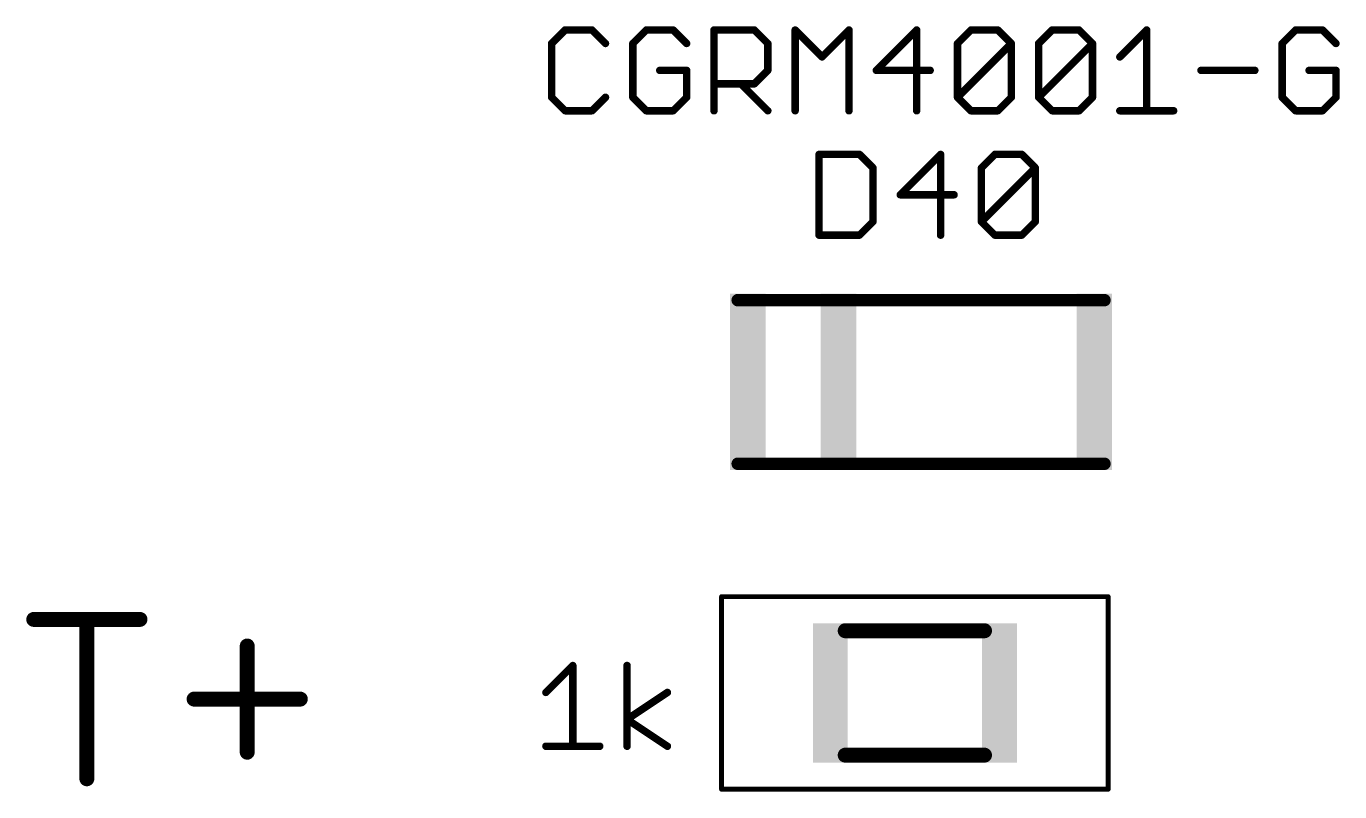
# Model space of a CAD drawing. Extents: x 2 to 123, y -4 to 52.
# Drawn here: x 72.97 to 86.38, y 26.61 to 34.43 of the extents above; entities that cross this region are included whole.
import ezdxf

# ---------------------------------------------------------------- set-up
doc = ezdxf.new("R2010")
doc.units = 0
for name, color, linetype in [('25', 253, 'CONTINUOUS'), ('27', 253, 'CONTINUOUS'), ('39', 12, 'CONTINUOUS'), ('51', 253, 'CONTINUOUS')]:
    doc.layers.add(name, color=color, linetype=linetype)

# ---------------------------------------------------------------- blocks, each defined once
blk = doc.blocks.new('RECT')
blk.add_solid([(-0.5, -0.5), (0.5, -0.5), (-0.5, 0.5), (0.5, 0.5)])

msp = doc.modelspace()

# ---------------------------------------------------------------- linework, layer by layer
at = {"layer": '25'}
for points, const_width in [([(81.0641, 33.1206), (81.0641, 32.2961)], 0.0762), ([(81.4764, 33.1206), (81.0641, 33.1206)], 0.0762), ([(81.6138, 32.9832), (81.4764, 33.1206)], 0.0762), ([(82.3051, 33.1206), (81.8928, 32.7084)], 0.0762), ([(82.3051, 32.2961), (82.3051, 33.1206)], 0.0762), ([(82.7215, 32.9832), (82.8589, 33.1206)], 0.0762), ([(82.8589, 33.1206), (83.1338, 33.1206)], 0.0762), ([(83.1338, 33.1206), (83.2712, 32.9832)], 0.0762), ([(81.6138, 32.4335), (81.6138, 32.9832)], 0.0762), ([(82.7215, 32.4335), (82.7215, 32.9832)], 0.0762), ([(82.7215, 32.4335), (83.2712, 32.9832)], 0.0762), ([(83.2712, 32.9832), (83.2712, 32.4335)], 0.0762), ([(81.8928, 32.7084), (82.4425, 32.7084)], 0.0762), ([(81.4764, 32.2961), (81.6138, 32.4335)], 0.0762), ([(82.8589, 32.2961), (82.7215, 32.4335)], 0.0762), ([(83.2712, 32.4335), (83.1338, 32.2961)], 0.0762), ([(81.0641, 32.2961), (81.4764, 32.2961)], 0.0762), ([(83.1338, 32.2961), (82.8589, 32.2961)], 0.0762), ([(73.0458, 28.3732), (74.1305, 28.3732)], 0.1524), ([(73.5882, 26.7462), (73.5882, 28.3732)], 0.1524), ([(75.2253, 28.102), (75.2253, 27.0174)], 0.1524), ([(74.683, 27.5597), (75.7676, 27.5597)], 0.1524)]:
    msp.add_lwpolyline(points, dxfattribs=dict(at, const_width=const_width))
for points, const_width in [([(81.0641, 33.1397, 1), (81.0641, 33.1016)], 0.0381), ([(81.0832, 33.1206, 1), (81.0451, 33.1206)], 0.0381), ([(81.4898, 33.1341, 1), (81.4629, 33.1071)], 0.0381), ([(81.4764, 33.1016, 1), (81.4764, 33.1397)], 0.0381), ([(82.3241, 33.1206, 1), (82.286, 33.1206)], 0.0381), ([(82.3185, 33.1071, 1), (82.2916, 33.1341)], 0.0381), ([(82.8589, 33.1397, 1), (82.8589, 33.1016)], 0.0381), ([(82.8724, 33.1071, 1), (82.8455, 33.1341)], 0.0381), ([(83.1472, 33.1341, 1), (83.1203, 33.1071)], 0.0381), ([(83.1338, 33.1016, 1), (83.1338, 33.1397)], 0.0381), ([(81.6328, 32.9832, 1), (81.5947, 32.9832)], 0.0381), ([(81.6003, 32.9697, 1), (81.6272, 32.9967)], 0.0381), ([(82.708, 32.9967, 1), (82.735, 32.9697)], 0.0381), ([(82.7406, 32.9832, 1), (82.7025, 32.9832)], 0.0381), ([(83.2902, 32.9832, 1), (83.2521, 32.9832)], 0.0381), ([(83.2847, 32.9697, 1), (83.2577, 32.9967)], 0.0381), ([(83.2577, 32.9697, 1), (83.2847, 32.9967)], 0.0381), ([(81.8928, 32.7274, 1), (81.8928, 32.6893)], 0.0381), ([(81.8793, 32.7218, 1), (81.9063, 32.6949)], 0.0381), ([(82.4425, 32.6893, 1), (82.4425, 32.7274)], 0.0381), ([(81.6272, 32.42, 1), (81.6003, 32.447)], 0.0381), ([(82.735, 32.447, 1), (82.708, 32.42)], 0.0381), ([(82.708, 32.447, 1), (82.735, 32.42)], 0.0381), ([(83.2847, 32.42, 1), (83.2577, 32.447)], 0.0381), ([(81.0641, 32.3152, 1), (81.0641, 32.2771)], 0.0381), ([(81.4629, 32.3096, 1), (81.4898, 32.2826)], 0.0381), ([(81.4764, 32.2771, 1), (81.4764, 32.3152)], 0.0381), ([(81.5947, 32.4335, 1), (81.6328, 32.4335)], 0.0381), ([(82.7025, 32.4335, 1), (82.7406, 32.4335)], 0.0381), ([(82.8589, 32.3152, 1), (82.8589, 32.2771)], 0.0381), ([(82.8455, 32.2826, 1), (82.8724, 32.3096)], 0.0381), ([(83.1203, 32.3096, 1), (83.1472, 32.2826)], 0.0381), ([(83.1338, 32.2771, 1), (83.1338, 32.3152)], 0.0381), ([(83.2521, 32.4335, 1), (83.2902, 32.4335)], 0.0381), ([(81.0451, 32.2961, 1), (81.0832, 32.2961)], 0.0381), ([(82.286, 32.2961, 1), (82.3241, 32.2961)], 0.0381), ([(73.0458, 28.4113, 1), (73.0458, 28.3351)], 0.0762), ([(73.6263, 28.3732, 1), (73.5501, 28.3732)], 0.0762), ([(74.1305, 28.3351, 1), (74.1305, 28.4113)], 0.0762), ([(75.2634, 28.102, 1), (75.1872, 28.102)], 0.0762), ([(74.683, 27.5978, 1), (74.683, 27.5216)], 0.0762), ([(75.7676, 27.5216, 1), (75.7676, 27.5978)], 0.0762), ([(75.1872, 27.0174, 1), (75.2634, 27.0174)], 0.0762), ([(73.5501, 26.7462, 1), (73.6263, 26.7462)], 0.0762)]:
    msp.add_lwpolyline(points, format="xyb", dxfattribs=dict(at, const_width=const_width))
at = {"layer": '27', "const_width": 0.0762}
for points in [[(78.471, 34.3906), (78.3336, 34.2532)], [(78.7459, 34.3906), (78.471, 34.3906)], [(78.8833, 34.2532), (78.7459, 34.3906)], [(79.2997, 34.3906), (79.1623, 34.2532)], [(79.5746, 34.3906), (79.2997, 34.3906)], [(79.712, 34.2532), (79.5746, 34.3906)], [(79.991, 33.5661), (79.991, 34.3906)], [(79.991, 34.3906), (80.4033, 34.3906)], [(80.4033, 34.3906), (80.5407, 34.2532)], [(80.8197, 33.5661), (80.8197, 34.3906)], [(80.8197, 34.3906), (81.0946, 34.1158)], [(81.0946, 34.1158), (81.3694, 34.3906)], [(81.3694, 34.3906), (81.3694, 33.5661)], [(82.0607, 34.3906), (81.6484, 33.9783)], [(82.0607, 33.5661), (82.0607, 34.3906)], [(82.4771, 34.2532), (82.6145, 34.3906)], [(82.6145, 34.3906), (82.8894, 34.3906)], [(82.8894, 34.3906), (83.0268, 34.2532)], [(83.3058, 34.2532), (83.4433, 34.3906)], [(83.4433, 34.3906), (83.7181, 34.3906)], [(83.7181, 34.3906), (83.8555, 34.2532)], [(84.1345, 34.1158), (84.4094, 34.3906)], [(84.4094, 34.3906), (84.4094, 33.5661)], [(85.9294, 34.3906), (85.792, 34.2532)], [(86.2042, 34.3906), (85.9294, 34.3906)], [(86.3416, 34.2532), (86.2042, 34.3906)], [(78.3336, 34.2532), (78.3336, 33.7035)], [(79.1623, 34.2532), (79.1623, 33.7035)], [(80.5407, 34.2532), (80.5407, 33.9783)], [(82.4771, 33.7035), (82.4771, 34.2532)], [(82.4771, 33.7035), (83.0268, 34.2532)], [(83.0268, 34.2532), (83.0268, 33.7035)], [(83.3058, 33.7035), (83.3058, 34.2532)], [(83.3058, 33.7035), (83.8555, 34.2532)], [(83.8555, 34.2532), (83.8555, 33.7035)], [(85.792, 34.2532), (85.792, 33.7035)], [(79.712, 33.9783), (79.4371, 33.9783)], [(79.712, 33.7035), (79.712, 33.9783)], [(80.5407, 33.9783), (80.4033, 33.8409)], [(81.6484, 33.9783), (82.1981, 33.9783)], [(84.9633, 33.9783), (85.5129, 33.9783)], [(86.3416, 33.9783), (86.0668, 33.9783)], [(86.3416, 33.7035), (86.3416, 33.9783)], [(80.4033, 33.8409), (79.991, 33.8409)], [(80.2658, 33.8409), (80.5407, 33.5661)], [(78.3336, 33.7035), (78.471, 33.5661)], [(78.7459, 33.5661), (78.8833, 33.7035)], [(79.1623, 33.7035), (79.2997, 33.5661)], [(79.5746, 33.5661), (79.712, 33.7035)], [(82.6145, 33.5661), (82.4771, 33.7035)], [(83.0268, 33.7035), (82.8894, 33.5661)], [(83.4433, 33.5661), (83.3058, 33.7035)], [(83.8555, 33.7035), (83.7181, 33.5661)], [(85.792, 33.7035), (85.9294, 33.5661)], [(86.2042, 33.5661), (86.3416, 33.7035)], [(78.471, 33.5661), (78.7459, 33.5661)], [(79.2997, 33.5661), (79.5746, 33.5661)], [(82.8894, 33.5661), (82.6145, 33.5661)], [(83.7181, 33.5661), (83.4433, 33.5661)], [(84.1345, 33.5661), (84.6842, 33.5661)], [(85.9294, 33.5661), (86.2042, 33.5661)], [(78.2748, 27.6278), (78.5496, 27.9026)], [(78.5496, 27.9026), (78.5496, 27.0781)], [(79.1035, 27.0781), (79.1035, 27.9026)], [(79.1035, 27.3529), (79.5158, 27.6278)], [(79.5158, 27.0781), (79.1035, 27.3529)], [(78.2748, 27.0781), (78.8245, 27.0781)]]:
    msp.add_lwpolyline(points, dxfattribs=at)
at = {"layer": '27', "const_width": 0.0381}
for points in [[(78.471, 34.4097, 1), (78.471, 34.3716)], [(78.4845, 34.3771, 1), (78.4575, 34.4041)], [(78.7593, 34.4041, 1), (78.7324, 34.3771)], [(78.7459, 34.3716, 1), (78.7459, 34.4097)], [(79.2997, 34.4097, 1), (79.2997, 34.3716)], [(79.3132, 34.3771, 1), (79.2863, 34.4041)], [(79.588, 34.4041, 1), (79.5611, 34.3771)], [(79.5746, 34.3716, 1), (79.5746, 34.4097)], [(79.991, 34.4097, 1), (79.991, 34.3716)], [(80.0101, 34.3906, 1), (79.972, 34.3906)], [(80.4167, 34.4041, 1), (80.3898, 34.3771)], [(80.4033, 34.3716, 1), (80.4033, 34.4097)], [(80.8332, 34.4041, 1), (80.8062, 34.3771)], [(80.8388, 34.3906, 1), (80.8007, 34.3906)], [(81.3884, 34.3906, 1), (81.3503, 34.3906)], [(81.3829, 34.3771, 1), (81.3559, 34.4041)], [(82.0797, 34.3906, 1), (82.0416, 34.3906)], [(82.0741, 34.3771, 1), (82.0472, 34.4041)], [(82.6145, 34.4097, 1), (82.6145, 34.3716)], [(82.628, 34.3771, 1), (82.6011, 34.4041)], [(82.9029, 34.4041, 1), (82.8759, 34.3771)], [(82.8894, 34.3716, 1), (82.8894, 34.4097)], [(83.4433, 34.4097, 1), (83.4433, 34.3716)], [(83.4567, 34.3771, 1), (83.4298, 34.4041)], [(83.7316, 34.4041, 1), (83.7046, 34.3771)], [(83.7181, 34.3716, 1), (83.7181, 34.4097)], [(84.4284, 34.3906, 1), (84.3903, 34.3906)], [(84.4228, 34.3771, 1), (84.3959, 34.4041)], [(85.9294, 34.4097, 1), (85.9294, 34.3716)], [(85.9428, 34.3771, 1), (85.9159, 34.4041)], [(86.2177, 34.4041, 1), (86.1907, 34.3771)], [(86.2042, 34.3716, 1), (86.2042, 34.4097)], [(78.3526, 34.2532, 1), (78.3146, 34.2532)], [(78.3201, 34.2667, 1), (78.3471, 34.2397)], [(78.8698, 34.2397, 1), (78.8967, 34.2667)], [(79.1488, 34.2667, 1), (79.1758, 34.2397)], [(79.1814, 34.2532, 1), (79.1433, 34.2532)], [(79.6985, 34.2397, 1), (79.7254, 34.2667)], [(80.5597, 34.2532, 1), (80.5216, 34.2532)], [(80.5272, 34.2397, 1), (80.5542, 34.2667)], [(82.4637, 34.2667, 1), (82.4906, 34.2397)], [(82.4962, 34.2532, 1), (82.4581, 34.2532)], [(83.0459, 34.2532, 1), (83.0078, 34.2532)], [(83.0403, 34.2397, 1), (83.0133, 34.2667)], [(83.0133, 34.2397, 1), (83.0403, 34.2667)], [(83.2924, 34.2667, 1), (83.3193, 34.2397)], [(83.3249, 34.2532, 1), (83.2868, 34.2532)], [(83.8746, 34.2532, 1), (83.8365, 34.2532)], [(83.869, 34.2397, 1), (83.842, 34.2667)], [(83.842, 34.2397, 1), (83.869, 34.2667)], [(85.7785, 34.2667, 1), (85.8054, 34.2397)], [(85.811, 34.2532, 1), (85.7729, 34.2532)], [(86.3282, 34.2397, 1), (86.3551, 34.2667)], [(81.0811, 34.1292, 1), (81.108, 34.1023)], [(81.0811, 34.1023, 1), (81.108, 34.1292)], [(84.1211, 34.1292, 1), (84.148, 34.1023)], [(79.4371, 33.9974, 1), (79.4371, 33.9593)], [(79.731, 33.9783, 1), (79.6929, 33.9783)], [(79.712, 33.9593, 1), (79.712, 33.9974)], [(80.5216, 33.9783, 1), (80.5597, 33.9783)], [(80.5542, 33.9649, 1), (80.5272, 33.9918)], [(81.6484, 33.9974, 1), (81.6484, 33.9593)], [(81.635, 33.9918, 1), (81.6619, 33.9649)], [(82.1981, 33.9593, 1), (82.1981, 33.9974)], [(84.9633, 33.9974, 1), (84.9633, 33.9593)], [(85.5129, 33.9593, 1), (85.5129, 33.9974)], [(86.0668, 33.9974, 1), (86.0668, 33.9593)], [(86.3607, 33.9783, 1), (86.3226, 33.9783)], [(86.3416, 33.9593, 1), (86.3416, 33.9974)], [(79.991, 33.86, 1), (79.991, 33.8219)], [(80.2793, 33.8544, 1), (80.2524, 33.8275)], [(80.3898, 33.8544, 1), (80.4167, 33.8275)], [(80.4033, 33.8219, 1), (80.4033, 33.86)], [(78.3471, 33.717, 1), (78.3201, 33.69)], [(78.3146, 33.7035, 1), (78.3526, 33.7035)], [(78.8967, 33.69, 1), (78.8698, 33.717)], [(79.1758, 33.717, 1), (79.1488, 33.69)], [(79.1433, 33.7035, 1), (79.1814, 33.7035)], [(79.6929, 33.7035, 1), (79.731, 33.7035)], [(79.7254, 33.69, 1), (79.6985, 33.717)], [(82.4906, 33.717, 1), (82.4637, 33.69)], [(82.4637, 33.717, 1), (82.4906, 33.69)], [(82.4581, 33.7035, 1), (82.4962, 33.7035)], [(83.0078, 33.7035, 1), (83.0459, 33.7035)], [(83.0403, 33.69, 1), (83.0133, 33.717)], [(83.3193, 33.717, 1), (83.2924, 33.69)], [(83.2924, 33.717, 1), (83.3193, 33.69)], [(83.2868, 33.7035, 1), (83.3249, 33.7035)], [(83.8365, 33.7035, 1), (83.8746, 33.7035)], [(83.869, 33.69, 1), (83.842, 33.717)], [(85.8054, 33.717, 1), (85.7785, 33.69)], [(85.7729, 33.7035, 1), (85.811, 33.7035)], [(86.3226, 33.7035, 1), (86.3607, 33.7035)], [(86.3551, 33.69, 1), (86.3282, 33.717)], [(78.471, 33.5851, 1), (78.471, 33.547)], [(78.4575, 33.5526, 1), (78.4845, 33.5796)], [(78.7324, 33.5796, 1), (78.7593, 33.5526)], [(78.7459, 33.547, 1), (78.7459, 33.5851)], [(79.2997, 33.5851, 1), (79.2997, 33.547)], [(79.2863, 33.5526, 1), (79.3132, 33.5796)], [(79.5611, 33.5796, 1), (79.588, 33.5526)], [(79.5746, 33.547, 1), (79.5746, 33.5851)], [(79.972, 33.5661, 1), (80.0101, 33.5661)], [(80.5272, 33.5526, 1), (80.5542, 33.5796)], [(80.8007, 33.5661, 1), (80.8388, 33.5661)], [(81.3503, 33.5661, 1), (81.3884, 33.5661)], [(82.0416, 33.5661, 1), (82.0797, 33.5661)], [(82.6145, 33.5851, 1), (82.6145, 33.547)], [(82.6011, 33.5526, 1), (82.628, 33.5796)], [(82.8759, 33.5796, 1), (82.9029, 33.5526)], [(82.8894, 33.547, 1), (82.8894, 33.5851)], [(83.4433, 33.5851, 1), (83.4433, 33.547)], [(83.4298, 33.5526, 1), (83.4567, 33.5796)], [(83.7046, 33.5796, 1), (83.7316, 33.5526)], [(83.7181, 33.547, 1), (83.7181, 33.5851)], [(84.1345, 33.5851, 1), (84.1345, 33.547)], [(84.3903, 33.5661, 1), (84.4284, 33.5661)], [(84.6842, 33.547, 1), (84.6842, 33.5851)], [(85.9294, 33.5851, 1), (85.9294, 33.547)], [(85.9159, 33.5526, 1), (85.9428, 33.5796)], [(86.1907, 33.5796, 1), (86.2177, 33.5526)], [(86.2042, 33.547, 1), (86.2042, 33.5851)], [(78.5687, 27.9026, 1), (78.5306, 27.9026)], [(78.5631, 27.8891, 1), (78.5362, 27.9161)], [(79.1226, 27.9026, 1), (79.0845, 27.9026)], [(78.2613, 27.6412, 1), (78.2883, 27.6143)], [(79.5263, 27.6119, 1), (79.5052, 27.6436)], [(79.1141, 27.3688, 1), (79.0929, 27.3371)], [(79.0929, 27.3688, 1), (79.1141, 27.3371)], [(78.2748, 27.0972, 1), (78.2748, 27.0591)], [(78.5306, 27.0781, 1), (78.5687, 27.0781)], [(78.8245, 27.0591, 1), (78.8245, 27.0972)], [(79.0845, 27.0781, 1), (79.1226, 27.0781)], [(79.5052, 27.0622, 1), (79.5263, 27.094)]]:
    msp.add_lwpolyline(points, format="xyb", dxfattribs=at)
at = {"layer": '39', "const_width": 0.0508}
for points in [[(80.069, 28.6055), (84.015, 28.6055)], [(80.069, 26.6395), (80.069, 28.6055)], [(84.015, 28.6055), (84.015, 26.6395)], [(84.015, 26.6395), (80.069, 26.6395)]]:
    msp.add_lwpolyline(points, dxfattribs=at)
at = {"layer": '39', "const_width": 0.0254}
for points in [[(80.069, 28.6182, 1), (80.069, 28.5928)], [(80.0817, 28.6055, 1), (80.0563, 28.6055)], [(84.0277, 28.6055, 1), (84.0023, 28.6055)], [(84.015, 28.5928, 1), (84.015, 28.6182)], [(80.069, 26.6522, 1), (80.069, 26.6268)], [(80.0563, 26.6395, 1), (80.0817, 26.6395)], [(84.0023, 26.6395, 1), (84.0277, 26.6395)], [(84.015, 26.6268, 1), (84.015, 26.6522)]]:
    msp.add_lwpolyline(points, format="xyb", dxfattribs=at)
at = {"layer": '51'}
for points, const_width in [([(80.233, 31.6325), (83.978, 31.6325)], 0.127), ([(80.233, 29.9625), (83.978, 29.9625)], 0.127), ([(81.3308, 28.2575), (82.7532, 28.2575)], 0.1524), ([(81.3308, 26.9875), (82.7532, 26.9875)], 0.1524)]:
    msp.add_lwpolyline(points, dxfattribs=dict(at, const_width=const_width))
for points, const_width in [([(80.233, 31.6642, 1), (80.233, 31.6008)], 0.0635), ([(83.978, 31.6008, 1), (83.978, 31.6642)], 0.0635), ([(80.233, 29.9943, 1), (80.233, 29.9308)], 0.0635), ([(83.978, 29.9308, 1), (83.978, 29.9943)], 0.0635), ([(81.3308, 28.2956, 1), (81.3308, 28.2194)], 0.0762), ([(82.7532, 28.2194, 1), (82.7532, 28.2956)], 0.0762), ([(81.3308, 27.0256, 1), (81.3308, 26.9494)], 0.0762), ([(82.7532, 26.9494, 1), (82.7532, 27.0256)], 0.0762)]:
    msp.add_lwpolyline(points, format="xyb", dxfattribs=dict(at, const_width=const_width))

# ---------------------------------------------------------------- block references
at = {"layer": '51', "yscale": 1.8}
for p, xscale in [((80.3368, 30.7975), 0.3625), ((81.2618, 30.7975), 0.3624), ((83.8743, 30.7975), 0.3625)]:
    msp.add_blockref('RECT', p, dxfattribs=dict(at, xscale=xscale))
at = {"layer": '51', "xscale": 0.3556, "yscale": 1.4224, "rotation": 180}
for p in [(81.1784, 27.6225), (82.9056, 27.6225)]:
    msp.add_blockref('RECT', p, dxfattribs=at)

doc.saveas('drawing.dxf')
